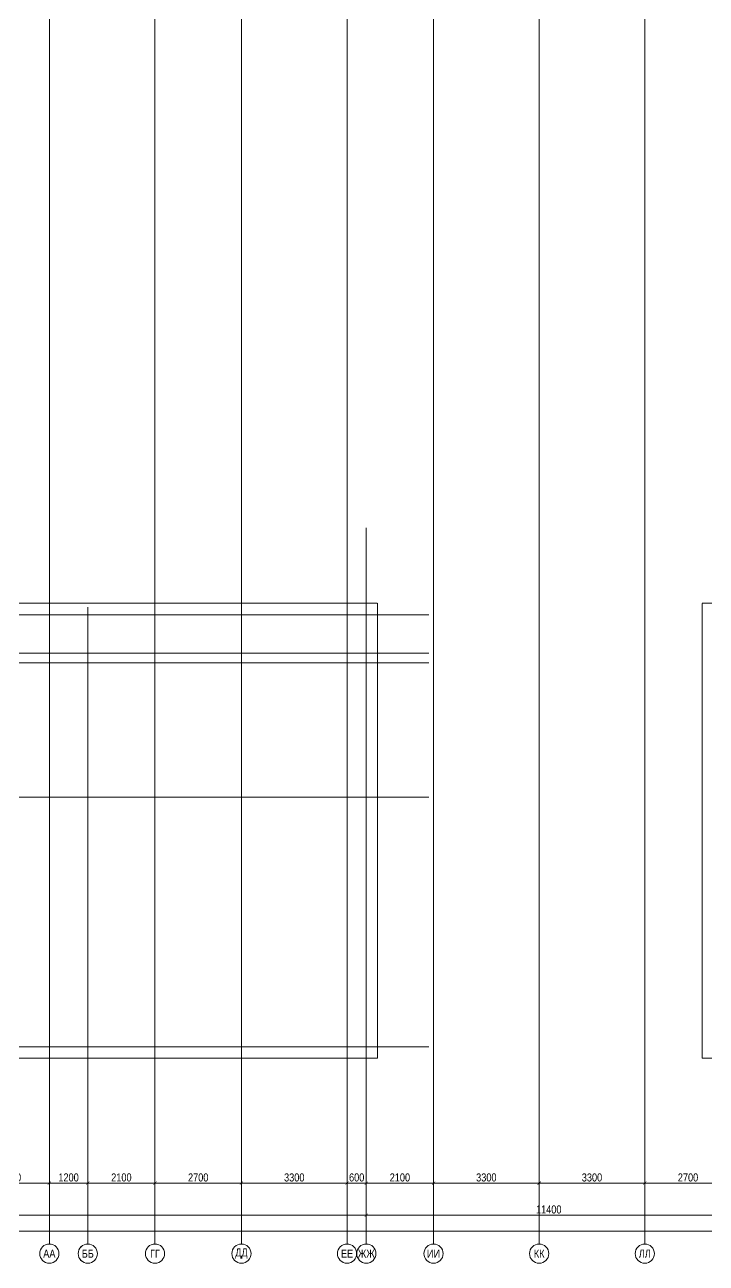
# Model space of a CAD drawing. Header units: millimetres. Extents: x 470010 to 1231400, y -134005 to 421770.
# Drawn here: x 745306 to 766593, y -100366 to -61687 of the extents above; entities that cross this region are included whole.
import ezdxf
from ezdxf.enums import TextEntityAlignment as Align

# ---------------------------------------------------------------- set-up
doc = ezdxf.new("R2010")
doc.units = ezdxf.units.MM
doc.linetypes.add('CENTER2', pattern=[28.575, 19.05, -3.175, 3.175, -3.175])
doc.linetypes.add('DASHED', pattern=[19.05, 12.7, -6.35])
doc.layers.get('Defpoints').update_dxf_attribs({"color": 140})
doc.layers.add('АР_Делит', color=120, linetype='Continuous', lineweight=0, plot=False)
doc.layers.add('РД_Оси_100', color=7, linetype='Continuous', lineweight=0, true_color=0x525252)
doc.layers.add('РД_Оси_размер', color=8, linetype='Continuous', lineweight=0)
doc.styles.add('style1', font='ARIALN.TTF')
doc.styles.add('ккк', font='isocpeur.ttf', dxfattribs={"width": 0.85, "oblique": 15})
doc.dimstyles.new('Dim100_ареал', dxfattribs={"dimscale": 100, "dimtxt": 2.5, "dimasz": 1, "dimexe": 1, "dimexo": 1, "dimgap": 0.5, "dimtad": 1, "dimzin": 12, "dimdsep": 46, "dimtxsty": 'style1', "dimblk": 'ARCHTICK', "dimcen": 1, "dimdle": 1, "dimclrd": 256, "dimclre": 256, "dimaunit": 1, "dimadec": 0, "dimazin": 3, "dimtfac": 1, "dimtmove": 1, "dimatfit": 3, "dimldrblk": 'OPEN30', "dimfxl": 4, "dimfxlon": 1, "dimtolj": 1, "dimtzin": 0, "dimlwd": 9, "dimlwe": 9, "dimarcsym": 0})

# ---------------------------------------------------------------- blocks, each defined once
blk = doc.blocks.new('A-iden')
at = {"linetype": 'Continuous', "lineweight": 5}
blk.add_circle((0, -4), 3, dxfattribs=at)
at = {"color": 0, "linetype": 'Continuous', "lineweight": 20, "style": 'ккк', "width": 0.85}
blk.add_attdef('ID', text='', height=4, dxfattribs=at).set_placement((0.31, -3.85), align=Align.MIDDLE_CENTER)
blk = doc.blocks.new('_ArchTick')
at = {"color": 0, "linetype": 'ByBlock', "const_width": 0.15}
blk.add_lwpolyline([(-0.5, -0.5), (0.5, 0.5)], dxfattribs=at)
blk = doc.blocks.new('*D134')
at = {"layer": 'Defpoints', "color": 0, "transparency": 16777216}
for p in [(70800, -3255), (73200, -3255), (73200, -4255)]:
    blk.add_point(p, dxfattribs=at)
at = {"layer": 'РД_Оси_размер', "lineweight": 9, "transparency": 16777216}
for p, q in [((70800, -3855), (70800, -4355)), ((73200, -3855), (73200, -4355)), ((70700, -4255), (73300, -4255))]:
    blk.add_line(p, q, dxfattribs=at)
at = {"layer": 'РД_Оси_размер', "lineweight": 9, "transparency": 16777216, "xscale": 100, "yscale": 100, "zscale": 100, "rotation": 180}
blk.add_blockref('_ArchTick', (70800, -4255), dxfattribs=at)
at = {"layer": 'РД_Оси_размер', "lineweight": 9, "transparency": 16777216, "xscale": 100, "yscale": 100, "zscale": 100}
blk.add_blockref('_ArchTick', (73200, -4255), dxfattribs=at)
at = {"layer": 'РД_Оси_размер', "color": 0, "transparency": 16777216, "insert": (72000, -4077), "char_height": 250, "attachment_point": 5, "style": 'style1'}
blk.add_mtext('\\A1;2400', dxfattribs=at)
blk = doc.blocks.new('_Open30')
at = {"color": 0, "linetype": 'ByBlock', "lineweight": -2}
for p, q in [((-1, 0.27), (0, 0)), ((0, 0), (-1, -0.27)), ((0, 0), (-1, 0))]:
    blk.add_line(p, q, dxfattribs=at)
blk = doc.blocks.new('*D135')
at = {"layer": 'Defpoints', "color": 0, "transparency": 16777216}
for p in [(73200, -3255), (74400, -3255), (74400, -4255)]:
    blk.add_point(p, dxfattribs=at)
at = {"layer": 'РД_Оси_размер', "lineweight": 9, "transparency": 16777216}
for p, q in [((73200, -3855), (73200, -4355)), ((74400, -3855), (74400, -4355)), ((73100, -4255), (74500, -4255))]:
    blk.add_line(p, q, dxfattribs=at)
at = {"layer": 'РД_Оси_размер', "lineweight": 9, "transparency": 16777216, "xscale": 100, "yscale": 100, "zscale": 100, "rotation": 180}
blk.add_blockref('_ArchTick', (73200, -4255), dxfattribs=at)
at = {"layer": 'РД_Оси_размер', "lineweight": 9, "transparency": 16777216, "xscale": 100, "yscale": 100, "zscale": 100}
blk.add_blockref('_ArchTick', (74400, -4255), dxfattribs=at)
at = {"layer": 'РД_Оси_размер', "color": 0, "transparency": 16777216, "insert": (73800, -4077), "char_height": 250, "attachment_point": 5, "style": 'style1'}
blk.add_mtext('\\A1;1200', dxfattribs=at)
blk = doc.blocks.new('*D136')
at = {"layer": 'Defpoints', "color": 0, "transparency": 16777216}
for p in [(74400, -3255), (76500, -3255), (76500, -4255)]:
    blk.add_point(p, dxfattribs=at)
at = {"layer": 'РД_Оси_размер', "lineweight": 9, "transparency": 16777216}
for p, q in [((74400, -3855), (74400, -4355)), ((76500, -3855), (76500, -4355)), ((74300, -4255), (76600, -4255))]:
    blk.add_line(p, q, dxfattribs=at)
at = {"layer": 'РД_Оси_размер', "lineweight": 9, "transparency": 16777216, "xscale": 100, "yscale": 100, "zscale": 100, "rotation": 180}
blk.add_blockref('_ArchTick', (74400, -4255), dxfattribs=at)
at = {"layer": 'РД_Оси_размер', "lineweight": 9, "transparency": 16777216, "xscale": 100, "yscale": 100, "zscale": 100}
blk.add_blockref('_ArchTick', (76500, -4255), dxfattribs=at)
at = {"layer": 'РД_Оси_размер', "color": 0, "transparency": 16777216, "insert": (75450, -4077), "char_height": 250, "attachment_point": 5, "style": 'style1'}
blk.add_mtext('\\A1;2100', dxfattribs=at)
blk = doc.blocks.new('*D137')
at = {"layer": 'Defpoints', "color": 0, "transparency": 16777216}
for p in [(76500, -3255), (79200, -3255), (79200, -4255)]:
    blk.add_point(p, dxfattribs=at)
at = {"layer": 'РД_Оси_размер', "lineweight": 9, "transparency": 16777216}
for p, q in [((76500, -3855), (76500, -4355)), ((79200, -3855), (79200, -4355)), ((76400, -4255), (79300, -4255))]:
    blk.add_line(p, q, dxfattribs=at)
at = {"layer": 'РД_Оси_размер', "lineweight": 9, "transparency": 16777216, "xscale": 100, "yscale": 100, "zscale": 100, "rotation": 180}
blk.add_blockref('_ArchTick', (76500, -4255), dxfattribs=at)
at = {"layer": 'РД_Оси_размер', "lineweight": 9, "transparency": 16777216, "xscale": 100, "yscale": 100, "zscale": 100}
blk.add_blockref('_ArchTick', (79200, -4255), dxfattribs=at)
at = {"layer": 'РД_Оси_размер', "color": 0, "transparency": 16777216, "insert": (77850, -4077), "char_height": 250, "attachment_point": 5, "style": 'style1'}
blk.add_mtext('\\A1;2700', dxfattribs=at)
blk = doc.blocks.new('*D138')
at = {"layer": 'Defpoints', "color": 0, "transparency": 16777216}
for p in [(79200, -3255), (82500, -3255), (82500, -4255)]:
    blk.add_point(p, dxfattribs=at)
at = {"layer": 'РД_Оси_размер', "lineweight": 9, "transparency": 16777216}
for p, q in [((79200, -3855), (79200, -4355)), ((82500, -3855), (82500, -4355)), ((79100, -4255), (82600, -4255))]:
    blk.add_line(p, q, dxfattribs=at)
at = {"layer": 'РД_Оси_размер', "lineweight": 9, "transparency": 16777216, "xscale": 100, "yscale": 100, "zscale": 100, "rotation": 180}
blk.add_blockref('_ArchTick', (79200, -4255), dxfattribs=at)
at = {"layer": 'РД_Оси_размер', "lineweight": 9, "transparency": 16777216, "xscale": 100, "yscale": 100, "zscale": 100}
blk.add_blockref('_ArchTick', (82500, -4255), dxfattribs=at)
at = {"layer": 'РД_Оси_размер', "color": 0, "transparency": 16777216, "insert": (80850, -4077), "char_height": 250, "attachment_point": 5, "style": 'style1'}
blk.add_mtext('\\A1;3300', dxfattribs=at)
blk = doc.blocks.new('*D139')
at = {"layer": 'Defpoints', "color": 0, "transparency": 16777216}
for p in [(82500, -3255), (83100, -3255), (83100, -4255)]:
    blk.add_point(p, dxfattribs=at)
at = {"layer": 'РД_Оси_размер', "lineweight": 9, "transparency": 16777216}
for p, q in [((82500, -3855), (82500, -4355)), ((83100, -3855), (83100, -4355)), ((82400, -4255), (83200, -4255))]:
    blk.add_line(p, q, dxfattribs=at)
at = {"layer": 'РД_Оси_размер', "lineweight": 9, "transparency": 16777216, "xscale": 100, "yscale": 100, "zscale": 100, "rotation": 180}
blk.add_blockref('_ArchTick', (82500, -4255), dxfattribs=at)
at = {"layer": 'РД_Оси_размер', "lineweight": 9, "transparency": 16777216, "xscale": 100, "yscale": 100, "zscale": 100}
blk.add_blockref('_ArchTick', (83100, -4255), dxfattribs=at)
at = {"layer": 'РД_Оси_размер', "color": 0, "transparency": 16777216, "insert": (82800, -4077), "char_height": 250, "attachment_point": 5, "style": 'style1'}
blk.add_mtext('\\A1;600', dxfattribs=at)
blk = doc.blocks.new('*D140')
at = {"layer": 'Defpoints', "color": 0, "transparency": 16777216}
for p in [(83100, -3255), (85200, -3255), (85200, -4255)]:
    blk.add_point(p, dxfattribs=at)
at = {"layer": 'РД_Оси_размер', "lineweight": 9, "transparency": 16777216}
for p, q in [((83100, -3855), (83100, -4355)), ((85200, -3855), (85200, -4355)), ((83000, -4255), (85300, -4255))]:
    blk.add_line(p, q, dxfattribs=at)
at = {"layer": 'РД_Оси_размер', "lineweight": 9, "transparency": 16777216, "xscale": 100, "yscale": 100, "zscale": 100, "rotation": 180}
blk.add_blockref('_ArchTick', (83100, -4255), dxfattribs=at)
at = {"layer": 'РД_Оси_размер', "lineweight": 9, "transparency": 16777216, "xscale": 100, "yscale": 100, "zscale": 100}
blk.add_blockref('_ArchTick', (85200, -4255), dxfattribs=at)
at = {"layer": 'РД_Оси_размер', "color": 0, "transparency": 16777216, "insert": (84150, -4077), "char_height": 250, "attachment_point": 5, "style": 'style1'}
blk.add_mtext('\\A1;2100', dxfattribs=at)
blk = doc.blocks.new('*D141')
at = {"layer": 'Defpoints', "color": 0, "transparency": 16777216}
for p in [(85200, -3255), (88500, -3255), (88500, -4255)]:
    blk.add_point(p, dxfattribs=at)
at = {"layer": 'РД_Оси_размер', "lineweight": 9, "transparency": 16777216}
for p, q in [((85200, -3855), (85200, -4355)), ((88500, -3855), (88500, -4355)), ((85100, -4255), (88600, -4255))]:
    blk.add_line(p, q, dxfattribs=at)
at = {"layer": 'РД_Оси_размер', "lineweight": 9, "transparency": 16777216, "xscale": 100, "yscale": 100, "zscale": 100, "rotation": 180}
blk.add_blockref('_ArchTick', (85200, -4255), dxfattribs=at)
at = {"layer": 'РД_Оси_размер', "lineweight": 9, "transparency": 16777216, "xscale": 100, "yscale": 100, "zscale": 100}
blk.add_blockref('_ArchTick', (88500, -4255), dxfattribs=at)
at = {"layer": 'РД_Оси_размер', "color": 0, "transparency": 16777216, "insert": (86850, -4077), "char_height": 250, "attachment_point": 5, "style": 'style1'}
blk.add_mtext('\\A1;3300', dxfattribs=at)
blk = doc.blocks.new('*D142')
at = {"layer": 'Defpoints', "color": 0, "transparency": 16777216}
for p in [(88500, -3255), (91800, -3255), (91800, -4255)]:
    blk.add_point(p, dxfattribs=at)
at = {"layer": 'РД_Оси_размер', "lineweight": 9, "transparency": 16777216}
for p, q in [((88500, -3855), (88500, -4355)), ((91800, -3855), (91800, -4355)), ((88400, -4255), (91900, -4255))]:
    blk.add_line(p, q, dxfattribs=at)
at = {"layer": 'РД_Оси_размер', "lineweight": 9, "transparency": 16777216, "xscale": 100, "yscale": 100, "zscale": 100, "rotation": 180}
blk.add_blockref('_ArchTick', (88500, -4255), dxfattribs=at)
at = {"layer": 'РД_Оси_размер', "lineweight": 9, "transparency": 16777216, "xscale": 100, "yscale": 100, "zscale": 100}
blk.add_blockref('_ArchTick', (91800, -4255), dxfattribs=at)
at = {"layer": 'РД_Оси_размер', "color": 0, "transparency": 16777216, "insert": (90150, -4077), "char_height": 250, "attachment_point": 5, "style": 'style1'}
blk.add_mtext('\\A1;3300', dxfattribs=at)
blk = doc.blocks.new('*D143')
at = {"layer": 'Defpoints', "color": 0, "transparency": 16777216}
for p in [(91800, -3255), (94500, -3255), (94500, -4255)]:
    blk.add_point(p, dxfattribs=at)
at = {"layer": 'РД_Оси_размер', "lineweight": 9, "transparency": 16777216}
for p, q in [((91800, -3855), (91800, -4355)), ((94500, -3855), (94500, -4355)), ((91700, -4255), (94600, -4255))]:
    blk.add_line(p, q, dxfattribs=at)
at = {"layer": 'РД_Оси_размер', "lineweight": 9, "transparency": 16777216, "xscale": 100, "yscale": 100, "zscale": 100, "rotation": 180}
blk.add_blockref('_ArchTick', (91800, -4255), dxfattribs=at)
at = {"layer": 'РД_Оси_размер', "lineweight": 9, "transparency": 16777216, "xscale": 100, "yscale": 100, "zscale": 100}
blk.add_blockref('_ArchTick', (94500, -4255), dxfattribs=at)
at = {"layer": 'РД_Оси_размер', "color": 0, "transparency": 16777216, "insert": (93150, -4077), "char_height": 250, "attachment_point": 5, "style": 'style1'}
blk.add_mtext('\\A1;2700', dxfattribs=at)
blk = doc.blocks.new('*D233')
at = {"layer": 'Defpoints', "color": 0, "transparency": 16777216}
for p in [(0, -3255), (114600, -3255), (114600, -5755)]:
    blk.add_point(p, dxfattribs=at)
at = {"layer": 'РД_Оси_размер', "lineweight": 9, "transparency": 16777216}
for p, q in [((0, -5355), (0, -5855)), ((114600, -5355), (114600, -5855)), ((-100, -5755), (114700, -5755))]:
    blk.add_line(p, q, dxfattribs=at)
at = {"layer": 'РД_Оси_размер', "lineweight": 9, "transparency": 16777216, "xscale": 100, "yscale": 100, "zscale": 100, "rotation": 180}
blk.add_blockref('_ArchTick', (0, -5755), dxfattribs=at)
at = {"layer": 'РД_Оси_размер', "lineweight": 9, "transparency": 16777216, "xscale": 100, "yscale": 100, "zscale": 100}
blk.add_blockref('_ArchTick', (114600, -5755), dxfattribs=at)
at = {"layer": 'РД_Оси_размер', "color": 0, "transparency": 16777216, "insert": (57300, -5577), "char_height": 250, "attachment_point": 5, "style": 'style1'}
blk.add_mtext('\\A1;114600', dxfattribs=at)
blk = doc.blocks.new('*D213')
at = {"layer": 'Defpoints', "color": 0, "transparency": 16777216}
for p in [(45600, -3255), (83100, -3255), (83100, -5255)]:
    blk.add_point(p, dxfattribs=at)
at = {"layer": 'РД_Оси_размер', "lineweight": 9, "transparency": 16777216}
for p, q in [((45600, -4855), (45600, -5355)), ((83100, -4855), (83100, -5355)), ((45500, -5255), (83200, -5255))]:
    blk.add_line(p, q, dxfattribs=at)
at = {"layer": 'РД_Оси_размер', "lineweight": 9, "transparency": 16777216, "xscale": 100, "yscale": 100, "zscale": 100, "rotation": 180}
blk.add_blockref('_ArchTick', (45600, -5255), dxfattribs=at)
at = {"layer": 'РД_Оси_размер', "lineweight": 9, "transparency": 16777216, "xscale": 100, "yscale": 100, "zscale": 100}
blk.add_blockref('_ArchTick', (83100, -5255), dxfattribs=at)
at = {"layer": 'РД_Оси_размер', "color": 0, "transparency": 16777216, "insert": (64350, -5077), "char_height": 250, "attachment_point": 5, "style": 'style1'}
blk.add_mtext('\\A1;37500', dxfattribs=at)
blk = doc.blocks.new('*D212')
at = {"layer": 'Defpoints', "color": 0, "transparency": 16777216}
for p in [(83100, -3255), (94500, -3255), (94500, -5255)]:
    blk.add_point(p, dxfattribs=at)
at = {"layer": 'РД_Оси_размер', "lineweight": 9, "transparency": 16777216}
for p, q in [((83100, -4855), (83100, -5355)), ((94500, -4855), (94500, -5355)), ((83000, -5255), (94600, -5255))]:
    blk.add_line(p, q, dxfattribs=at)
at = {"layer": 'РД_Оси_размер', "lineweight": 9, "transparency": 16777216, "xscale": 100, "yscale": 100, "zscale": 100, "rotation": 180}
blk.add_blockref('_ArchTick', (83100, -5255), dxfattribs=at)
at = {"layer": 'РД_Оси_размер', "lineweight": 9, "transparency": 16777216, "xscale": 100, "yscale": 100, "zscale": 100}
blk.add_blockref('_ArchTick', (94500, -5255), dxfattribs=at)
at = {"layer": 'РД_Оси_размер', "color": 0, "transparency": 16777216, "insert": (88800, -5077), "char_height": 250, "attachment_point": 5, "style": 'style1'}
blk.add_mtext('\\A1;11400', dxfattribs=at)
blk = doc.blocks.new('СОШ_2200_АР_ОСИ_М100_28.05.24')
at = {"layer": 'АР_Делит', "color": 251, "linetype": 'DASHED', "true_color": 0x636466}
blk.add_lwpolyline([(114955, 135155), (114955, -355), (93595.036, -355), (93595.036, 13855), (94145, 13855), (94145, 68320), (66055, 68320), (66055, 13857.73), (83455, 13857.73), (83455, -355), (45245, -355), (45245, 13145), (44695, 13145), (44695, 26755), (45245, 26755), (45245, 68320), (20455, 68320), (20455, 26755), (27955, 26755), (27955, 13145), (-355, 13145), (-355, 100855)], dxfattribs=at)
at = {"layer": 'РД_Оси_100', "color": 251, "linetype": 'CENTER2', "true_color": 0x636466}
for p, q in [((73200, -6155), (73200, 139938.679)), ((79200, -6155), (79200, 139938.679)), ((85200, -6155), (85200, 139938.679)), ((88500, -6155), (88500, 139938.679)), ((91800, -6155), (91800, 139938.679)), ((33000, 13500), (85055, 13500)), ((33000, 7800), (85055, 7800)), ((33000, 0), (85055, 0))]:
    blk.add_line(p, q, dxfattribs=at)
for points in [[(76500, 139938.679), (76500, -6155)], [(82500, 139938.679), (82500, -6155)], [(83100, 16208.195), (83100, -6155)], [(74400, 13738.107), (74400, -6155)], [(85055, 12300), (33500, 12300), (33000, 12450)], [(85055, 12000), (33500, 12000), (33000, 11850)]]:
    blk.add_lwpolyline(points, dxfattribs=at)
at = {"layer": 'РД_Оси_100', "color": 251, "true_color": 0x636466}
ref = blk.add_blockref('A-iden', (73200, -6054.999), dxfattribs=dict(at, xscale=100, yscale=100, zscale=100))
ref.add_attrib('ID', 'АА', dxfattribs={"layer": '0', "linetype": 'Continuous', "height": 250, "style": 'style1'}).set_placement((73200, -6454.999), align=Align.MIDDLE)
ref = blk.add_blockref('A-iden', (74400.734, -6054.999), dxfattribs=dict(at, xscale=100, yscale=100, zscale=100))
ref.add_attrib('ID', 'ББ', dxfattribs={"layer": '0', "linetype": 'Continuous', "height": 250, "style": 'style1'}).set_placement((74400.734, -6454.999), align=Align.MIDDLE)
ref = blk.add_blockref('A-iden', (76500.734, -6054.999), dxfattribs=dict(at, xscale=100, yscale=100, zscale=100))
ref.add_attrib('ID', 'ГГ', dxfattribs={"layer": '0', "linetype": 'Continuous', "height": 250, "style": 'style1'}).set_placement((76500.734, -6454.999), align=Align.MIDDLE)
ref = blk.add_blockref('A-iden', (79200, -6054.999), dxfattribs=dict(at, xscale=100, yscale=100, zscale=100))
ref.add_attrib('ID', 'ДД', dxfattribs={"layer": '0', "linetype": 'Continuous', "height": 250, "style": 'style1'}).set_placement((79200, -6454.999), align=Align.MIDDLE)
ref = blk.add_blockref('A-iden', (82499.266, -6054.999), dxfattribs=dict(at, xscale=100, yscale=100, zscale=100))
ref.add_attrib('ID', 'ЕЕ', dxfattribs={"layer": '0', "linetype": 'Continuous', "height": 250, "style": 'style1'}).set_placement((82499.266, -6454.999), align=Align.MIDDLE)
ref = blk.add_blockref('A-iden', (83100.734, -6054.999), dxfattribs=dict(at, xscale=100, yscale=100, zscale=100))
ref.add_attrib('ID', 'ЖЖ', dxfattribs={"layer": '0', "linetype": 'Continuous', "height": 250, "style": 'style1'}).set_placement((83100.734, -6454.999), align=Align.MIDDLE)
ref = blk.add_blockref('A-iden', (85200.734, -6054.999), dxfattribs=dict(at, xscale=100, yscale=100, zscale=100))
ref.add_attrib('ID', 'ИИ', dxfattribs={"layer": '0', "linetype": 'Continuous', "height": 250, "style": 'style1'}).set_placement((85200.734, -6454.999), align=Align.MIDDLE)
ref = blk.add_blockref('A-iden', (88500, -6054.999), dxfattribs=dict(at, xscale=100, yscale=100, zscale=100))
ref.add_attrib('ID', 'КК', dxfattribs={"layer": '0', "linetype": 'Continuous', "height": 250, "style": 'style1'}).set_placement((88500, -6454.999), align=Align.MIDDLE)
ref = blk.add_blockref('A-iden', (91800, -6054.999), dxfattribs=dict(at, xscale=100, yscale=100, zscale=100))
ref.add_attrib('ID', 'ЛЛ', dxfattribs={"layer": '0', "linetype": 'Continuous', "height": 250, "style": 'style1'}).set_placement((91800, -6454.999), align=Align.MIDDLE)
at = {"layer": 'РД_Оси_размер', "color": 251, "true_color": 0x636466}
for base, p1, p2, picture, middle in [((114600, -5755), (0, -3255), (114600, -3255), '*D233', (57300, -5577.357)), ((83100, -5255), (45600, -3255), (83100, -3255), '*D213', (64350, -5077.357)), ((73200, -4255), (70800, -3255), (73200, -3255), '*D134', (72000, -4077.357)), ((74400, -4255), (73200, -3255), (74400, -3255), '*D135', (73800, -4077.357)), ((76500, -4255), (74400, -3255), (76500, -3255), '*D136', (75450, -4077.357)), ((79200, -4255), (76500, -3255), (79200, -3255), '*D137', (77850, -4077.357)), ((82500, -4255), (79200, -3255), (82500, -3255), '*D138', (80850, -4077.357)), ((83100, -4255), (82500, -3255), (83100, -3255), '*D139', (82800, -4077.357)), ((85200, -4255), (83100, -3255), (85200, -3255), '*D140', (84150, -4077.357)), ((94500, -5255), (83100, -3255), (94500, -3255), '*D212', (88800, -5077.357)), ((88500, -4255), (85200, -3255), (88500, -3255), '*D141', (86850, -4077.357)), ((91800, -4255), (88500, -3255), (91800, -3255), '*D142', (90150, -4077.357)), ((94500, -4255), (91800, -3255), (94500, -3255), '*D143', (93150, -4077.357))]:
    dim = blk.add_linear_dim(base=base, p1=p1, p2=p2, dimstyle='Dim100_ареал', dxfattribs=at)
    dim.commit()
    dim.dimension.update_dxf_attribs({"geometry": picture, "text_midpoint": middle})
blk = doc.blocks.new('A$C9108343f')
at = {"layer": 'РД_Оси_100'}
blk.add_blockref('СОШ_2200_АР_ОСИ_М100_28.05.24', (7155, 6755), dxfattribs=at)
at = {"layer": 'Defpoints', "color": 18, "true_color": 0x000000, "style": 'style1'}
for p in [(143949, 316089), (143975, 281640), (143890, 273245), (143840, 264277), (143968, 254892), (12252, 104178), (12383, 96023)]:
    blk.add_attdef('АР-ПОМЕЩЕНИЕ:НАИМЕНОВАНИЕ', text='', height=100, dxfattribs=at).set_placement(p, align=Align.MIDDLE)
at = {"layer": 'Defpoints', "color": 18, "true_color": 0x000000, "style": 'style1', "flags": 8}
for p in [(143951, 279099), (143848, 269251), (143875, 260094), (144050, 250825), (143343, 237876), (155897, 237966), (163419, 238153), (183037, 237966)]:
    blk.add_attdef('АР-ПОМЕЩЕНИЕ:НАИМЕНОВАНИЕ', text='', height=100, dxfattribs=at).set_placement(p, align=Align.MIDDLE)

msp = doc.modelspace()

# ---------------------------------------------------------------- block references
msp.add_blockref('A$C9108343f', (665718.612, -100366.242))
at = {"layer": 'РД_Оси_100'}
msp.add_blockref('СОШ_2200_АР_ОСИ_М100_28.05.24', (672873.57, -93611.242), dxfattribs=at)

doc.saveas('drawing.dxf')
